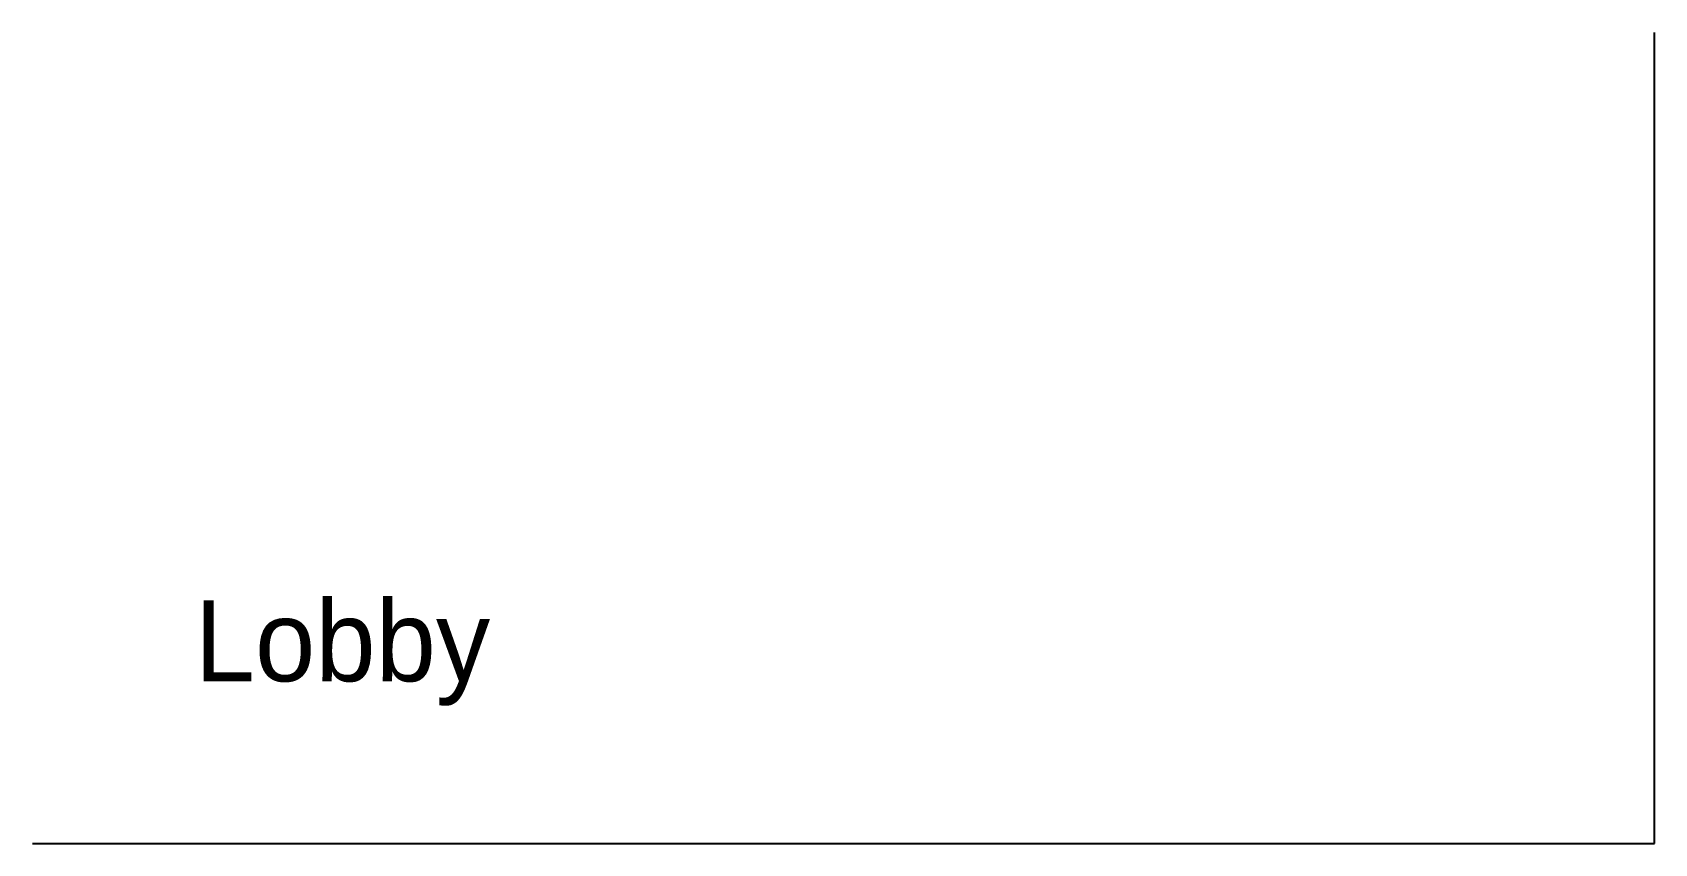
# Model space of a CAD drawing. Header units: metres. Extents: x 0 to 100, y 0 to 50.
import ezdxf

# ---------------------------------------------------------------- set-up
doc = ezdxf.new("R2010")
doc.units = ezdxf.units.M
doc.layers.add('Notes', color=2, linetype='CONTINUOUS')
doc.layers.add('Walls', color=7, linetype='CONTINUOUS')

msp = doc.modelspace()

# ---------------------------------------------------------------- linework, layer by layer
at = {"layer": 'Walls'}
for p, q in [((100, 0), (100, 50)), ((0, 0), (100, 0))]:
    msp.add_line(p, q, dxfattribs=at)

# ---------------------------------------------------------------- texts
at = {"layer": 'Notes'}
msp.add_text('Lobby', height=5, dxfattribs=at).set_placement((10, 10))

doc.saveas('drawing.dxf')
